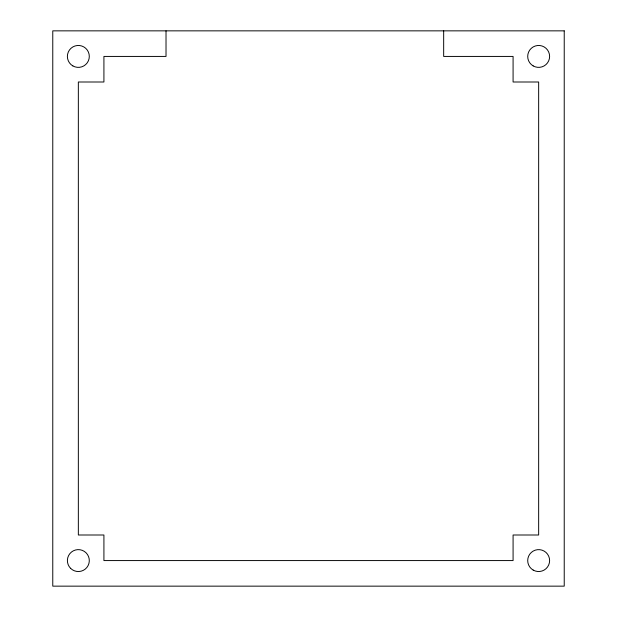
<?xml version="1.0" encoding="UTF-8"?>
<svg xmlns="http://www.w3.org/2000/svg" width="617" height="617" viewBox="0 0 617 617"><rect width="100%" height="100%" fill="white"/><g stroke="black" fill="none" stroke-linecap="round" stroke-linejoin="round"><path stroke-width="0.93" d="M443.669 30.85L443.669 56.425L513.082 56.425L513.082 81.999L538.656 81.999L538.656 535.001L513.082 535.001L513.082 560.575L103.918 560.575L103.918 535.001L78.344 535.001L78.344 81.999L103.918 81.999L103.918 56.425L166.019 56.425L166.019 30.85M564.231 30.85L52.769 30.85L52.769 586.15L564.231 586.15L564.231 30.85M533.181 65.911A10.959 10.959 0 0 0 549.616 56.425A10.959 10.959 0 0 0 533.181 46.931A10.959 10.959 0 0 0 533.181 65.911M533.181 570.069A10.959 10.959 0 0 0 549.616 560.575A10.959 10.959 0 0 0 533.181 551.089A10.959 10.959 0 0 0 533.181 570.069M70.593 568.326A10.959 10.959 0 0 0 88.933 563.414A10.959 10.959 0 0 0 75.505 549.994A10.959 10.959 0 0 0 70.593 568.326M72.86 65.911A10.959 10.959 0 0 0 89.303 56.425A10.959 10.959 0 0 0 72.86 46.931A10.959 10.959 0 0 0 72.86 65.911"/></g></svg>
